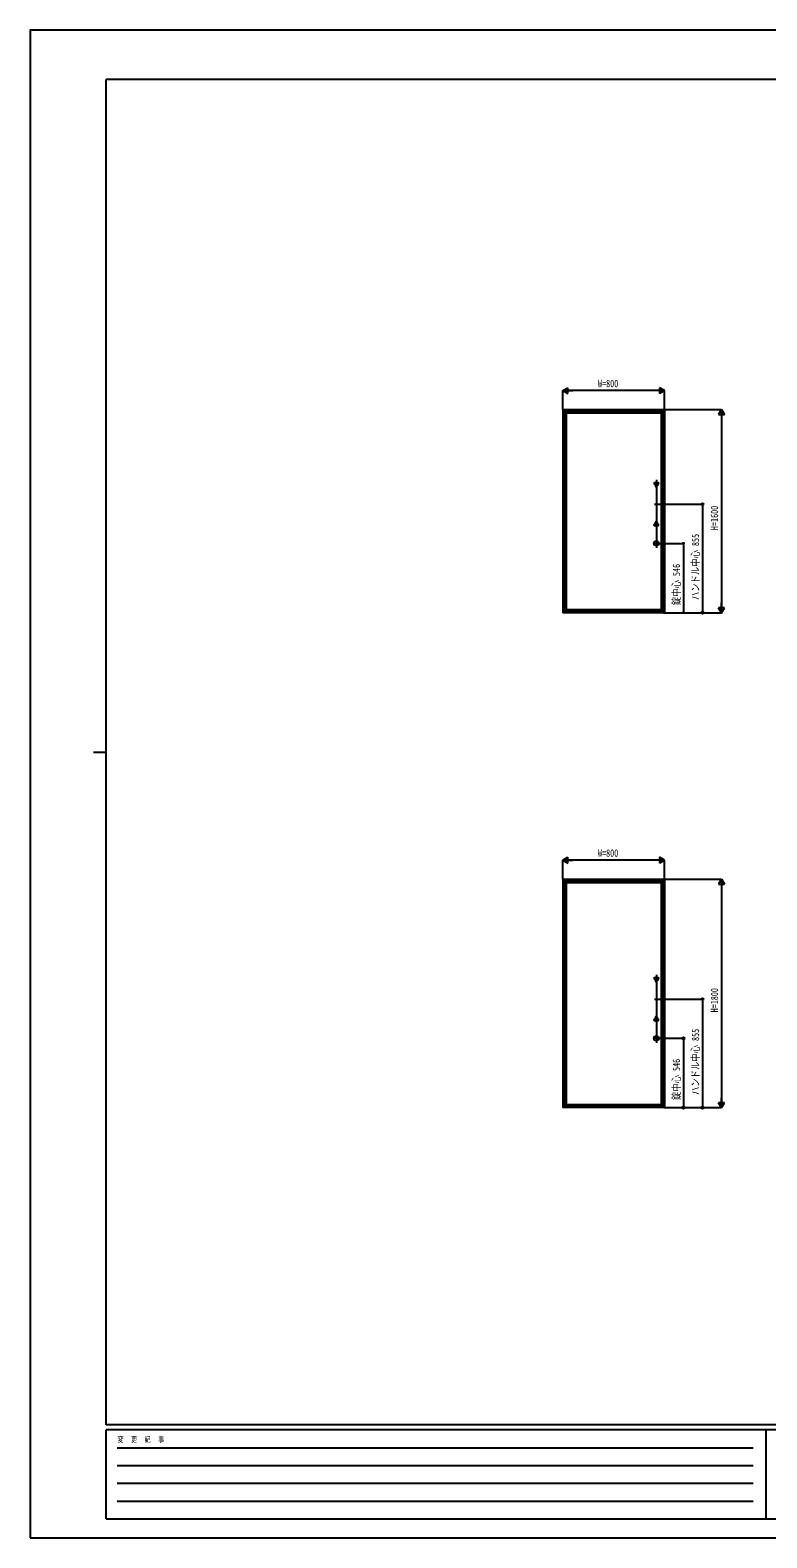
# Model space of a CAD drawing. Units: millimetres, scale not verified. Extents: x -8410 to 8410, y -5940 to 5940.
# Drawn here: x -8410 to -2602, y -5940 to 5940 of the extents above; entities that cross this region are included whole.
import ezdxf
from ezdxf.enums import TextEntityAlignment as Align

# ---------------------------------------------------------------- set-up
doc = ezdxf.new("R2010")
doc.units = ezdxf.units.MM
doc.header["$LTSCALE"] = 30
for name, color, linetype in [('0-2_YKK_12', 2, 'Continuous'), ('0-3_YKK_A1', 4, 'Continuous'), ('0-4_YKK_D', 6, 'Continuous'), ('0-5_YKK_ZWAK', 7, 'Continuous')]:
    doc.layers.add(name, color=color, linetype=linetype)
doc.styles.add('ＭＳ ゴシック', font='')
doc.styles.get('ＭＳ ゴシック').set_extended_font_data('MS Gothic')

msp = doc.modelspace()

# ---------------------------------------------------------------- linework, layer by layer
at = {"layer": '0-2_YKK_12'}
for p, q in [((-3473.46, 2396.84), (-3473.46, 1860.53)), ((-3450.46, 2369), (-3495.7, 2369)), ((-3457.97, 2360), (-3488.86, 2360)), ((-3487.72, 2205), (-3459.2, 2205)), ((-3450.46, 2041), (-3495.7, 2041)), ((-3488.85, 2050), (-3460.33, 2050)), ((-3451.08, 1896), (-3496.32, 1896)), ((-3450.46, -1531), (-3495.7, -1531)), ((-3457.97, -1540), (-3488.86, -1540)), ((-3473.46, -1503.16), (-3473.46, -2039.47)), ((-3487.72, -1695), (-3459.2, -1695)), ((-3450.46, -1859), (-3495.7, -1859)), ((-3488.85, -1850), (-3460.33, -1850)), ((-3451.08, -2004), (-3496.32, -2004))]:
    msp.add_line(p, q, dxfattribs=at)
at = {"layer": '0-3_YKK_A1'}
for p, q in [((-4209.96, 2950), (-3409.96, 2950)), ((-4209.96, 2950), (-4209.96, 2195)), ((-4209.96, 2939), (-3409.96, 2939)), ((-4202.66, 2950), (-4202.66, 2939)), ((-4202.06, 2939), (-4202.06, 1361)), ((-4199.76, 2939), (-4199.76, 1361)), ((-4199.76, 2924), (-3419.96, 2924)), ((-4185.11, 2924), (-4185.11, 1375.9)), ((-3434.81, 2924), (-3434.81, 1375.9)), ((-3419.96, 2939), (-3419.96, 1361)), ((-3417.66, 2939), (-3417.66, 1361)), ((-3417.26, 2950), (-3417.26, 2939)), ((-3409.96, 2950), (-3409.96, 1350)), ((-3472.21, 2378.5), (-3474.71, 2378.5)), ((-3472.21, 2378.5), (-3474.71, 2378.5)), ((-3490.96, 2371), (-3490.96, 2367)), ((-3490.96, 2371), (-3490.96, 2367)), ((-3487.96, 2374), (-3477.71, 2374)), ((-3487.96, 2374), (-3477.71, 2374)), ((-3477.71, 2346), (-3478.46, 2346)), ((-3477.71, 2346), (-3478.46, 2346)), ((-3477.71, 2375.5), (-3477.71, 2374)), ((-3477.71, 2375.5), (-3477.71, 2374)), ((-3477.71, 2344.5), (-3477.71, 2346)), ((-3477.71, 2344.5), (-3477.71, 2346)), ((-3472.21, 2341.5), (-3474.71, 2341.5)), ((-3472.21, 2341.5), (-3474.71, 2341.5)), ((-3469.21, 2344.5), (-3469.21, 2346)), ((-3468.46, 2346), (-3469.21, 2346)), ((-3469.21, 2344.5), (-3469.21, 2346)), ((-3468.46, 2346), (-3469.21, 2346)), ((-3468.83, 2374), (-3458.58, 2374)), ((-3468.83, 2374), (-3458.58, 2374)), ((-3465.46, 2364), (-3465.46, 2349)), ((-3465.46, 2364), (-3458.96, 2364)), ((-3465.46, 2364), (-3465.46, 2349)), ((-3465.46, 2364), (-3458.96, 2364)), ((-3465.08, 2364), (-3458.58, 2364)), ((-3465.08, 2364), (-3458.58, 2364)), ((-3455.96, 2371), (-3455.96, 2367)), ((-3455.96, 2371), (-3455.96, 2367)), ((-4209.96, 2195), (-4209.96, 1350)), ((-3490.96, 2039), (-3490.96, 2043)), ((-3490.96, 2039), (-3490.96, 2043)), ((-3487.96, 2036), (-3477.71, 2036)), ((-3487.96, 2036), (-3477.71, 2036)), ((-3477.71, 2064), (-3478.46, 2064)), ((-3477.71, 2064), (-3478.46, 2064)), ((-3477.71, 2065.5), (-3477.71, 2064)), ((-3477.71, 2065.5), (-3477.71, 2064)), ((-3477.71, 2034.5), (-3477.71, 2036)), ((-3477.71, 2034.5), (-3477.71, 2036)), ((-3472.21, 2068.5), (-3474.71, 2068.5)), ((-3472.21, 2068.5), (-3474.71, 2068.5)), ((-3472.21, 2031.5), (-3474.71, 2031.5)), ((-3472.21, 2031.5), (-3474.71, 2031.5)), ((-3469.21, 2065.5), (-3469.21, 2064)), ((-3469.21, 2065.5), (-3469.21, 2064)), ((-3468.46, 2064), (-3469.21, 2064)), ((-3468.46, 2064), (-3469.21, 2064)), ((-3468.83, 2036), (-3458.58, 2036)), ((-3468.83, 2036), (-3458.58, 2036)), ((-3465.46, 2046), (-3465.46, 2061)), ((-3465.46, 2046), (-3465.46, 2061)), ((-3465.46, 2046), (-3458.96, 2046)), ((-3465.46, 2046), (-3458.96, 2046)), ((-3465.08, 2046), (-3458.58, 2046)), ((-3465.08, 2046), (-3458.58, 2046)), ((-3455.96, 2039), (-3455.96, 2043)), ((-3455.96, 2039), (-3455.96, 2043)), ((-3409.96, 1361), (-4209.96, 1361)), ((-3409.96, 1350), (-4209.96, 1350)), ((-4199.76, 1375.9), (-3419.96, 1375.9)), ((-4159.46, 1350), (-4159.46, 1361)), ((-3460.46, 1350), (-3460.46, 1361)), ((-4209.96, -750), (-3409.96, -750)), ((-4209.96, -750), (-4209.96, -1705)), ((-4209.96, -761), (-3409.96, -761)), ((-4202.66, -750), (-4202.66, -761)), ((-4202.06, -761), (-4202.06, -2539)), ((-4199.76, -761), (-4199.76, -2539)), ((-4199.76, -776), (-3419.96, -776)), ((-4185.11, -776), (-4185.11, -2524.1)), ((-3434.81, -776), (-3434.81, -2524.1)), ((-3419.96, -761), (-3419.96, -2539)), ((-3417.66, -761), (-3417.66, -2539)), ((-3417.26, -750), (-3417.26, -761)), ((-3409.96, -750), (-3409.96, -2550)), ((-3490.96, -1529), (-3490.96, -1533)), ((-3490.96, -1529), (-3490.96, -1533)), ((-3487.96, -1526), (-3477.71, -1526)), ((-3487.96, -1526), (-3477.71, -1526)), ((-3477.71, -1524.5), (-3477.71, -1526)), ((-3477.71, -1524.5), (-3477.71, -1526)), ((-3472.21, -1521.5), (-3474.71, -1521.5)), ((-3472.21, -1521.5), (-3474.71, -1521.5)), ((-3468.83, -1526), (-3458.58, -1526)), ((-3468.83, -1526), (-3458.58, -1526)), ((-3465.46, -1536), (-3465.46, -1551)), ((-3465.46, -1536), (-3458.96, -1536)), ((-3465.46, -1536), (-3465.46, -1551)), ((-3465.46, -1536), (-3458.96, -1536)), ((-3465.08, -1536), (-3458.58, -1536)), ((-3465.08, -1536), (-3458.58, -1536)), ((-3455.96, -1529), (-3455.96, -1533)), ((-3455.96, -1529), (-3455.96, -1533)), ((-3477.71, -1554), (-3478.46, -1554)), ((-3477.71, -1554), (-3478.46, -1554)), ((-3477.71, -1555.5), (-3477.71, -1554)), ((-3477.71, -1555.5), (-3477.71, -1554)), ((-3472.21, -1558.5), (-3474.71, -1558.5)), ((-3472.21, -1558.5), (-3474.71, -1558.5)), ((-3469.21, -1555.5), (-3469.21, -1554)), ((-3468.46, -1554), (-3469.21, -1554)), ((-3469.21, -1555.5), (-3469.21, -1554)), ((-3468.46, -1554), (-3469.21, -1554)), ((-4209.96, -1705), (-4209.96, -2550)), ((-3490.96, -1861), (-3490.96, -1857)), ((-3490.96, -1861), (-3490.96, -1857)), ((-3487.96, -1864), (-3477.71, -1864)), ((-3487.96, -1864), (-3477.71, -1864)), ((-3477.71, -1836), (-3478.46, -1836)), ((-3477.71, -1836), (-3478.46, -1836)), ((-3477.71, -1834.5), (-3477.71, -1836)), ((-3477.71, -1834.5), (-3477.71, -1836)), ((-3477.71, -1865.5), (-3477.71, -1864)), ((-3477.71, -1865.5), (-3477.71, -1864)), ((-3472.21, -1831.5), (-3474.71, -1831.5)), ((-3472.21, -1831.5), (-3474.71, -1831.5)), ((-3472.21, -1868.5), (-3474.71, -1868.5)), ((-3472.21, -1868.5), (-3474.71, -1868.5)), ((-3469.21, -1834.5), (-3469.21, -1836)), ((-3469.21, -1834.5), (-3469.21, -1836)), ((-3468.46, -1836), (-3469.21, -1836)), ((-3468.46, -1836), (-3469.21, -1836)), ((-3468.83, -1864), (-3458.58, -1864)), ((-3468.83, -1864), (-3458.58, -1864)), ((-3465.46, -1854), (-3465.46, -1839)), ((-3465.46, -1854), (-3465.46, -1839)), ((-3465.46, -1854), (-3458.96, -1854)), ((-3465.46, -1854), (-3458.96, -1854)), ((-3465.08, -1854), (-3458.58, -1854)), ((-3465.08, -1854), (-3458.58, -1854)), ((-3455.96, -1861), (-3455.96, -1857)), ((-3455.96, -1861), (-3455.96, -1857)), ((-3409.96, -2539), (-4209.96, -2539)), ((-3409.96, -2550), (-4209.96, -2550)), ((-4199.76, -2524.1), (-3419.96, -2524.1)), ((-4159.46, -2550), (-4159.46, -2539)), ((-3460.46, -2550), (-3460.46, -2539))]:
    msp.add_line(p, q, dxfattribs=at)
for points in [[(-3487.96, 2364), (-3481.46, 2364), (-3481.46, 2349)], [(-3487.96, 2364), (-3481.46, 2364), (-3481.46, 2349)], [(-3469.21, 2375.5), (-3469.21, 2374), (-3458.96, 2374)], [(-3469.21, 2375.5), (-3469.21, 2374), (-3458.96, 2374)], [(-3487.96, 2046), (-3481.46, 2046), (-3481.46, 2061)], [(-3487.96, 2046), (-3481.46, 2046), (-3481.46, 2061)], [(-3469.21, 2034.5), (-3469.21, 2036), (-3458.96, 2036)], [(-3469.21, 2034.5), (-3469.21, 2036), (-3458.96, 2036)], [(-3487.96, -1536), (-3481.46, -1536), (-3481.46, -1551)], [(-3487.96, -1536), (-3481.46, -1536), (-3481.46, -1551)], [(-3469.21, -1524.5), (-3469.21, -1526), (-3458.96, -1526)], [(-3469.21, -1524.5), (-3469.21, -1526), (-3458.96, -1526)], [(-3487.96, -1854), (-3481.46, -1854), (-3481.46, -1839)], [(-3487.96, -1854), (-3481.46, -1854), (-3481.46, -1839)], [(-3469.21, -1865.5), (-3469.21, -1864), (-3458.96, -1864)], [(-3469.21, -1865.5), (-3469.21, -1864), (-3458.96, -1864)]]:
    msp.add_lwpolyline(points, dxfattribs=at)
for centre in [(-3473.46, 1896), (-3473.46, 1896), (-3473.46, -2004), (-3473.46, -2004)]:
    msp.add_circle(centre, 19, dxfattribs=at)
for centre, start, end in [((-3474.71, 2375.5), 90, 180), ((-3474.71, 2375.5), 90, 180), ((-3472.21, 2375.5), 0, 90), ((-3472.21, 2375.5), 0, 90), ((-3487.96, 2371), 90, 180), ((-3487.96, 2371), 90, 180), ((-3487.96, 2367), 180, 270), ((-3487.96, 2367), 180, 270), ((-3478.46, 2349), 180, 270), ((-3478.46, 2349), 180, 270), ((-3474.71, 2344.5), 180, 270), ((-3474.71, 2344.5), 180, 270), ((-3472.21, 2344.5), 270, 0), ((-3472.21, 2344.5), 270, 0), ((-3468.46, 2349), 270, 0), ((-3468.46, 2349), 270, 0), ((-3458.96, 2371), 0, 90), ((-3458.96, 2371), 0, 90), ((-3458.96, 2367), 270, 0), ((-3458.96, 2367), 270, 0), ((-3487.96, 2043), 90, 180), ((-3487.96, 2043), 90, 180), ((-3487.96, 2039), 180, 270), ((-3487.96, 2039), 180, 270), ((-3478.46, 2061), 90, 180), ((-3478.46, 2061), 90, 180), ((-3474.71, 2065.5), 90, 180), ((-3474.71, 2065.5), 90, 180), ((-3474.71, 2034.5), 180, 270), ((-3474.71, 2034.5), 180, 270), ((-3472.21, 2065.5), 0, 90), ((-3472.21, 2065.5), 0, 90), ((-3472.21, 2034.5), 270, 0), ((-3472.21, 2034.5), 270, 0), ((-3468.46, 2061), 0, 90), ((-3468.46, 2061), 0, 90), ((-3458.96, 2043), 0, 90), ((-3458.96, 2043), 0, 90), ((-3458.96, 2039), 270, 0), ((-3458.96, 2039), 270, 0), ((-3487.96, -1529), 90, 180), ((-3487.96, -1529), 90, 180), ((-3487.96, -1533), 180, 270), ((-3487.96, -1533), 180, 270), ((-3474.71, -1524.5), 90, 180), ((-3474.71, -1524.5), 90, 180), ((-3472.21, -1524.5), 0, 90), ((-3472.21, -1524.5), 0, 90), ((-3458.96, -1529), 0, 90), ((-3458.96, -1529), 0, 90), ((-3458.96, -1533), 270, 0), ((-3458.96, -1533), 270, 0), ((-3478.46, -1551), 180, 270), ((-3478.46, -1551), 180, 270), ((-3474.71, -1555.5), 180, 270), ((-3474.71, -1555.5), 180, 270), ((-3472.21, -1555.5), 270, 0), ((-3472.21, -1555.5), 270, 0), ((-3468.46, -1551), 270, 0), ((-3468.46, -1551), 270, 0), ((-3487.96, -1857), 90, 180), ((-3487.96, -1857), 90, 180), ((-3487.96, -1861), 180, 270), ((-3487.96, -1861), 180, 270), ((-3478.46, -1839), 90, 180), ((-3478.46, -1839), 90, 180), ((-3474.71, -1834.5), 90, 180), ((-3474.71, -1834.5), 90, 180), ((-3474.71, -1865.5), 180, 270), ((-3474.71, -1865.5), 180, 270), ((-3472.21, -1834.5), 0, 90), ((-3472.21, -1834.5), 0, 90), ((-3472.21, -1865.5), 270, 0), ((-3472.21, -1865.5), 270, 0), ((-3468.46, -1839), 0, 90), ((-3468.46, -1839), 0, 90), ((-3458.96, -1857), 0, 90), ((-3458.96, -1857), 0, 90), ((-3458.96, -1861), 270, 0), ((-3458.96, -1861), 270, 0)]:
    msp.add_arc(centre, 3, start, end, dxfattribs=at)
at = {"layer": '0-4_YKK_D'}
for p, q in [((-4209.96, 3100), (-4170.99, 3122.5)), ((-4209.96, 2951), (-4209.96, 3101)), ((-4209.96, 3100), (-4170.99, 3077.5)), ((-4209.96, 3100), (-4132.02, 3100)), ((-4170.99, 3077.5), (-4170.99, 3122.5)), ((-3454.96, 3100), (-4164.96, 3100)), ((-3409.96, 3100), (-3487.9, 3100)), ((-3409.96, 3100), (-3448.93, 3122.5)), ((-3448.93, 3122.5), (-3448.93, 3077.5)), ((-3409.96, 3100), (-3448.93, 3077.5)), ((-3409.96, 2951), (-3409.96, 3101)), ((-3408.96, 2950), (-2958.96, 2950)), ((-2959.96, 2950), (-2982.46, 2911.03)), ((-2982.46, 2911.03), (-2937.46, 2911.03)), ((-2959.96, 2950), (-2937.46, 2911.03)), ((-2959.96, 2950), (-2959.96, 2872.06)), ((-2959.96, 2905), (-2959.96, 1395)), ((-3456.96, 2205), (-3108.96, 2205)), ((-3109.96, 2205), (-3109.96, 1350)), ((-3450.03, 1896), (-3258.96, 1896)), ((-3259.96, 1896), (-3259.96, 1350)), ((-2959.96, 1350), (-2959.96, 1427.94)), ((-3415.96, 1350), (-3258.96, 1350)), ((-3414.96, 1350), (-3108.96, 1350)), ((-3408.96, 1350), (-2958.96, 1350)), ((-2959.96, 1350), (-2982.46, 1388.97)), ((-2937.46, 1388.97), (-2982.46, 1388.97)), ((-2959.96, 1350), (-2937.46, 1388.97)), ((-4209.96, -600), (-4170.99, -577.5)), ((-4170.99, -622.5), (-4170.99, -577.5)), ((-3409.96, -600), (-3448.93, -577.5)), ((-3448.93, -577.5), (-3448.93, -622.5)), ((-4209.96, -749), (-4209.96, -599)), ((-4209.96, -600), (-4170.99, -622.5)), ((-4209.96, -600), (-4132.02, -600)), ((-3454.96, -600), (-4164.96, -600)), ((-3409.96, -600), (-3487.9, -600)), ((-3409.96, -600), (-3448.93, -622.5)), ((-3409.96, -749), (-3409.96, -599)), ((-3407.96, -750), (-2958.96, -750)), ((-2959.96, -750), (-2982.46, -788.97)), ((-2982.46, -788.97), (-2937.46, -788.97)), ((-2959.96, -750), (-2937.46, -788.97)), ((-2959.96, -750), (-2959.96, -827.94)), ((-2959.96, -795), (-2959.96, -2505)), ((-3456.96, -1695), (-3108.96, -1695)), ((-3109.96, -1695), (-3109.96, -2550)), ((-3449.03, -2004), (-3258.96, -2004)), ((-3259.96, -2004), (-3259.96, -2550)), ((-2959.96, -2550), (-2959.96, -2472.06)), ((-3414.96, -2550), (-3258.96, -2550)), ((-3414.96, -2550), (-3108.96, -2550)), ((-3407.96, -2550), (-2958.96, -2550)), ((-2959.96, -2550), (-2982.46, -2511.03)), ((-2937.46, -2511.03), (-2982.46, -2511.03)), ((-2959.96, -2550), (-2937.46, -2511.03))]:
    msp.add_line(p, q, dxfattribs=at)
for centre, radius in [((-3109.96, 2205), 8.5), ((-3259.96, 1896), 4.25), ((-3259.96, 1350), 4.25), ((-3109.96, 1350), 8.5), ((-3109.96, -1695), 8.5), ((-3259.96, -2004), 8.5), ((-3259.96, -2550), 8.5), ((-3109.96, -2550), 8.5)]:
    msp.add_circle(centre, radius, dxfattribs=at)
at = {"layer": '0-5_YKK_ZWAK'}
for p, q in [((7790.04, 5550), (-7809.96, 5550)), ((-7809.96, -5050), (-7809.96, 5550)), ((-7909.96, 250), (-7809.96, 250)), ((7790.04, -5050), (-7809.96, -5050)), ((-2609.96, -5090), (-7809.96, -5090)), ((-7809.96, -5790), (-7809.96, -5090)), ((-2609.96, -5090), (-2609.96, -5790)), ((-9.96, -5090), (-2609.96, -5090)), ((-7724.96, -5230), (-2709.96, -5230)), ((-7724.96, -5370), (-2709.96, -5370)), ((-7724.96, -5510), (-2709.96, -5510)), ((-7724.96, -5650), (-2709.96, -5650)), ((-7809.96, -5790), (-2609.96, -5790)), ((-2609.96, -5790), (-9.96, -5790))]:
    msp.add_line(p, q, dxfattribs=at)
msp.add_lwpolyline([(-8410, -5940), (8410, -5940), (8410, 5940), (-8410, 5940)], close=True, dxfattribs=at)

# ---------------------------------------------------------------- texts
at = {"layer": '0-4_YKK_D', "style": 'ＭＳ ゴシック', "width": 0.8}
for p in [(-3933.69, 3109), (-3933.69, -591)]:
    msp.add_text('W=800', height=58.65, dxfattribs=at).set_placement(p, align=Align.BOTTOM_LEFT)
for s, p in [('H=1600', (-2968.96, 2000.67)), ('ハンドル中心 855', (-3118.96, 1448.97)), ('錠中心 546', (-3268.96, 1409.67)), ('H=1800', (-2968.96, -1799.33)), ('ハンドル中心 855', (-3118.96, -2451.03)), ('錠中心 546', (-3268.96, -2490.33))]:
    msp.add_text(s, height=58.65, rotation=90, dxfattribs=at).set_placement(p, align=Align.BOTTOM_LEFT)
at = {"layer": '0-5_YKK_ZWAK', "style": 'ＭＳ ゴシック', "width": 0.8}
msp.add_text('変  更  記  事', height=43.99, dxfattribs=at).set_placement((-7722.62, -5200), align=Align.BOTTOM_LEFT)

doc.saveas('drawing.dxf')
